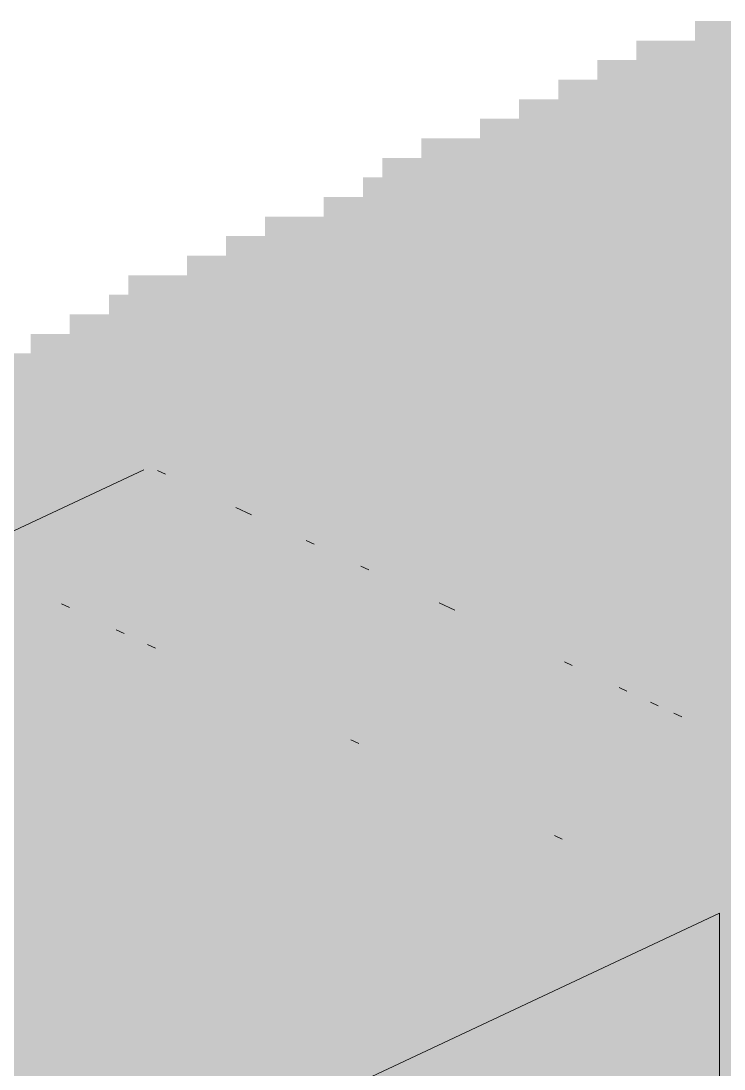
# Model space of a CAD drawing. Header units: millimetres. Extents: x 5 to 1315, y 5 to 292.
# Drawn here: x 1186.01 to 1189.48, y 102.71 to 107.87 of the extents above; entities that cross this region are included whole.
import ezdxf

# ---------------------------------------------------------------- set-up
doc = ezdxf.new("R2010")
doc.units = ezdxf.units.MM
doc.layers.add('EXISTING', color=7, linetype='Continuous')
doc.layers.add('IMAGES', color=7, linetype='Continuous')

# ---------------------------------------------------------------- blocks, each defined once
blk = doc.blocks.new('SHEET_03')
at = {"layer": 'EXISTING', "color": 250, "lineweight": 9}
for p, q in [((285.7784, 105.2663), (286.6158, 105.6594)), ((286.6837, 105.6551), (286.7223, 105.637)), ((287.0696, 105.4739), (287.1468, 105.4377)), ((287.4169, 105.3109), (287.4555, 105.2928)), ((287.687, 105.1841), (287.7256, 105.1659)), ((286.2487, 104.9798), (286.2101, 104.998)), ((288.0729, 105.0029), (288.1501, 104.9667)), ((286.5188, 104.853), (286.4803, 104.8711)), ((286.6732, 104.7806), (286.6346, 104.7987)), ((288.6903, 104.713), (288.7289, 104.6949)), ((288.9605, 104.5862), (288.999, 104.5681)), ((289.1148, 104.5138), (289.1534, 104.4956)), ((289.2306, 104.4594), (289.2692, 104.4413)), ((287.6765, 104.3095), (287.6379, 104.3277)), ((288.6798, 103.8385), (288.6412, 103.8566)), ((285.3963, 101.569), (289.4551, 103.4745)), ((289.4551, 102.4399), (289.4551, 103.4745))]:
    blk.add_line(p, q, dxfattribs=at)
at = {"layer": 'IMAGES', "color": 7}
for points in [[(289.3345, 107.7754), (289.4309, 107.7754), (289.3345, 107.8718), (289.4309, 107.8718)], [(289.4309, 107.7754), (289.5273, 107.7754), (289.4309, 107.8718), (289.5273, 107.8718)], [(289.0455, 107.679), (289.1418, 107.679), (289.0455, 107.7754), (289.1418, 107.7754)], [(289.1418, 107.679), (289.3345, 107.679), (289.1418, 107.7754), (289.3345, 107.7754)], [(289.3345, 107.679), (289.5273, 107.679), (289.3345, 107.7754), (289.5273, 107.7754)], [(288.8527, 107.5826), (288.9491, 107.5826), (288.8527, 107.679), (288.9491, 107.679)], [(288.9491, 107.5826), (289.0455, 107.5826), (288.9491, 107.679), (289.0455, 107.679)], [(289.0455, 107.5826), (289.1418, 107.5826), (289.0455, 107.679), (289.1418, 107.679)], [(289.1418, 107.5826), (289.2382, 107.5826), (289.1418, 107.679), (289.2382, 107.679)], [(289.2382, 107.5826), (289.3345, 107.5826), (289.2382, 107.679), (289.3345, 107.679)], [(289.3345, 107.5826), (289.8164, 107.5826), (289.3345, 107.679), (289.8164, 107.679)], [(288.66, 107.4862), (288.7564, 107.4862), (288.66, 107.5826), (288.7564, 107.5826)], [(288.7564, 107.4862), (288.8527, 107.4862), (288.7564, 107.5826), (288.8527, 107.5826)], [(288.8527, 107.4862), (288.9491, 107.4862), (288.8527, 107.5826), (288.9491, 107.5826)], [(288.9491, 107.4862), (289.1418, 107.4862), (288.9491, 107.5826), (289.1418, 107.5826)], [(289.1418, 107.4862), (289.6236, 107.4862), (289.1418, 107.5826), (289.6236, 107.5826)], [(288.4673, 107.3898), (288.5636, 107.3898), (288.4673, 107.4862), (288.5636, 107.4862)], [(288.5636, 107.3898), (288.66, 107.3898), (288.5636, 107.4862), (288.66, 107.4862)], [(288.66, 107.3898), (288.8527, 107.3898), (288.66, 107.4862), (288.8527, 107.4862)], [(288.8527, 107.3898), (289.3345, 107.3898), (288.8527, 107.4862), (289.3345, 107.4862)], [(289.3345, 107.3898), (289.4309, 107.3898), (289.3345, 107.4862), (289.4309, 107.4862)], [(289.4309, 107.3898), (289.5273, 107.3898), (289.4309, 107.4862), (289.5273, 107.4862)], [(288.2745, 107.2934), (288.3709, 107.2934), (288.2745, 107.3898), (288.3709, 107.3898)], [(288.3709, 107.2934), (288.4673, 107.2934), (288.3709, 107.3898), (288.4673, 107.3898)], [(288.4673, 107.2934), (288.5636, 107.2934), (288.4673, 107.3898), (288.5636, 107.3898)], [(288.5636, 107.2934), (288.66, 107.2934), (288.5636, 107.3898), (288.66, 107.3898)], [(288.66, 107.2934), (289.2382, 107.2934), (288.66, 107.3898), (289.2382, 107.3898)], [(289.2382, 107.2934), (289.3345, 107.2934), (289.2382, 107.3898), (289.3345, 107.3898)], [(289.3345, 107.2934), (289.5273, 107.2934), (289.3345, 107.3898), (289.5273, 107.3898)], [(287.9855, 107.197), (288.1782, 107.197), (287.9855, 107.2934), (288.1782, 107.2934)], [(288.1782, 107.197), (288.2745, 107.197), (288.1782, 107.2934), (288.2745, 107.2934)], [(288.2745, 107.197), (288.4673, 107.197), (288.2745, 107.2934), (288.4673, 107.2934)], [(288.4673, 107.197), (288.5636, 107.197), (288.4673, 107.2934), (288.5636, 107.2934)], [(288.5636, 107.197), (289.1418, 107.197), (288.5636, 107.2934), (289.1418, 107.2934)], [(289.1418, 107.197), (289.2382, 107.197), (289.1418, 107.2934), (289.2382, 107.2934)], [(289.2382, 107.197), (289.3345, 107.197), (289.2382, 107.2934), (289.3345, 107.2934)], [(289.3345, 107.197), (289.4309, 107.197), (289.3345, 107.2934), (289.4309, 107.2934)], [(289.4309, 107.197), (289.5273, 107.197), (289.4309, 107.2934), (289.5273, 107.2934)], [(287.7927, 107.1006), (287.8891, 107.1006), (287.7927, 107.197), (287.8891, 107.197)], [(287.8891, 107.1006), (287.9855, 107.1006), (287.8891, 107.197), (287.9855, 107.197)], [(287.9855, 107.1006), (288.0818, 107.1006), (287.9855, 107.197), (288.0818, 107.197)], [(288.0818, 107.1006), (288.2745, 107.1006), (288.0818, 107.197), (288.2745, 107.197)], [(288.2745, 107.1006), (288.8527, 107.1006), (288.2745, 107.197), (288.8527, 107.197)], [(288.8527, 107.1006), (288.9491, 107.1006), (288.8527, 107.197), (288.9491, 107.197)], [(288.9491, 107.1006), (289.0455, 107.1006), (288.9491, 107.197), (289.0455, 107.197)], [(289.0455, 107.1006), (289.1418, 107.1006), (289.0455, 107.197), (289.1418, 107.197)], [(289.1418, 107.1006), (289.2382, 107.1006), (289.1418, 107.197), (289.2382, 107.197)], [(289.2382, 107.1006), (289.3345, 107.1006), (289.2382, 107.197), (289.3345, 107.197)], [(289.3345, 107.1006), (289.72, 107.1006), (289.3345, 107.197), (289.72, 107.197)], [(287.6964, 107.0042), (287.7927, 107.0042), (287.6964, 107.1006), (287.7927, 107.1006)], [(287.7927, 107.0042), (287.9855, 107.0042), (287.7927, 107.1006), (287.9855, 107.1006)], [(287.9855, 107.0042), (288.66, 107.0042), (287.9855, 107.1006), (288.66, 107.1006)], [(288.66, 107.0042), (288.8527, 107.0042), (288.66, 107.1006), (288.8527, 107.1006)], [(288.8527, 107.0042), (288.9491, 107.0042), (288.8527, 107.1006), (288.9491, 107.1006)], [(288.9491, 107.0042), (289.4309, 107.0042), (288.9491, 107.1006), (289.4309, 107.1006)], [(289.4309, 107.0042), (289.5273, 107.0042), (289.4309, 107.1006), (289.5273, 107.1006)], [(287.5036, 106.9078), (287.6, 106.9078), (287.5036, 107.0042), (287.6, 107.0042)], [(287.6, 106.9078), (287.6964, 106.9078), (287.6, 107.0042), (287.6964, 107.0042)], [(287.6964, 106.9078), (287.7927, 106.9078), (287.6964, 107.0042), (287.7927, 107.0042)], [(287.7927, 106.9078), (287.8891, 106.9078), (287.7927, 107.0042), (287.8891, 107.0042)], [(287.8891, 106.9078), (287.9855, 106.9078), (287.8891, 107.0042), (287.9855, 107.0042)], [(287.9855, 106.9078), (288.3709, 106.9078), (287.9855, 107.0042), (288.3709, 107.0042)], [(288.3709, 106.9078), (288.4673, 106.9078), (288.3709, 107.0042), (288.4673, 107.0042)], [(288.4673, 106.9078), (288.5636, 106.9078), (288.4673, 107.0042), (288.5636, 107.0042)], [(288.5636, 106.9078), (288.66, 106.9078), (288.5636, 107.0042), (288.66, 107.0042)], [(288.66, 106.9078), (288.8527, 106.9078), (288.66, 107.0042), (288.8527, 107.0042)], [(288.8527, 106.9078), (288.9491, 106.9078), (288.8527, 107.0042), (288.9491, 107.0042)], [(288.9491, 106.9078), (289.3345, 106.9078), (288.9491, 107.0042), (289.3345, 107.0042)], [(289.3345, 106.9078), (289.4309, 106.9078), (289.3345, 107.0042), (289.4309, 107.0042)], [(289.4309, 106.9078), (289.5273, 106.9078), (289.4309, 107.0042), (289.5273, 107.0042)], [(287.2145, 106.8114), (287.3109, 106.8114), (287.2145, 106.9078), (287.3109, 106.9078)], [(287.3109, 106.8114), (287.4073, 106.8114), (287.3109, 106.9078), (287.4073, 106.9078)], [(287.4073, 106.8114), (287.5036, 106.8114), (287.4073, 106.9078), (287.5036, 106.9078)], [(287.5036, 106.8114), (287.6, 106.8114), (287.5036, 106.9078), (287.6, 106.9078)], [(287.6, 106.8114), (288.2745, 106.8114), (287.6, 106.9078), (288.2745, 106.9078)], [(288.2745, 106.8114), (288.3709, 106.8114), (288.2745, 106.9078), (288.3709, 106.9078)], [(288.3709, 106.8114), (288.4673, 106.8114), (288.3709, 106.9078), (288.4673, 106.9078)], [(288.4673, 106.8114), (288.5636, 106.8114), (288.4673, 106.9078), (288.5636, 106.9078)], [(288.5636, 106.8114), (289.0455, 106.8114), (288.5636, 106.9078), (289.0455, 106.9078)], [(289.0455, 106.8114), (289.1418, 106.8114), (289.0455, 106.9078), (289.1418, 106.9078)], [(289.1418, 106.8114), (289.2382, 106.8114), (289.1418, 106.9078), (289.2382, 106.9078)], [(289.2382, 106.8114), (289.3345, 106.8114), (289.2382, 106.9078), (289.3345, 106.9078)], [(289.3345, 106.8114), (289.4309, 106.8114), (289.3345, 106.9078), (289.4309, 106.9078)], [(289.4309, 106.8114), (291.3582, 106.8114), (289.4309, 106.9078), (291.3582, 106.9078)], [(287.0218, 106.7149), (287.1182, 106.7149), (287.0218, 106.8114), (287.1182, 106.8114)], [(287.1182, 106.7149), (287.2145, 106.7149), (287.1182, 106.8114), (287.2145, 106.8114)], [(287.2145, 106.7149), (287.3109, 106.7149), (287.2145, 106.8114), (287.3109, 106.8114)], [(287.3109, 106.7149), (287.4073, 106.7149), (287.3109, 106.8114), (287.4073, 106.8114)], [(287.4073, 106.7149), (287.5036, 106.7149), (287.4073, 106.8114), (287.5036, 106.8114)], [(287.5036, 106.7149), (288.0818, 106.7149), (287.5036, 106.8114), (288.0818, 106.8114)], [(288.0818, 106.7149), (288.1782, 106.7149), (288.0818, 106.8114), (288.1782, 106.8114)], [(288.1782, 106.7149), (288.2745, 106.7149), (288.1782, 106.8114), (288.2745, 106.8114)], [(288.2745, 106.7149), (288.3709, 106.7149), (288.2745, 106.8114), (288.3709, 106.8114)], [(288.3709, 106.7149), (288.4673, 106.7149), (288.3709, 106.8114), (288.4673, 106.8114)], [(288.4673, 106.7149), (288.8527, 106.7149), (288.4673, 106.8114), (288.8527, 106.8114)], [(288.8527, 106.7149), (288.9491, 106.7149), (288.8527, 106.8114), (288.9491, 106.8114)], [(288.9491, 106.7149), (289.0455, 106.7149), (288.9491, 106.8114), (289.0455, 106.8114)], [(289.0455, 106.7149), (289.1418, 106.7149), (289.0455, 106.8114), (289.1418, 106.8114)], [(289.1418, 106.7149), (289.2382, 106.7149), (289.1418, 106.8114), (289.2382, 106.8114)], [(289.2382, 106.7149), (291.5509, 106.7149), (289.2382, 106.8114), (291.5509, 106.8114)], [(286.8291, 106.6185), (286.9255, 106.6185), (286.8291, 106.7149), (286.9255, 106.7149)], [(286.9255, 106.6185), (287.0218, 106.6185), (286.9255, 106.7149), (287.0218, 106.7149)], [(287.0218, 106.6185), (287.1182, 106.6185), (287.0218, 106.7149), (287.1182, 106.7149)], [(287.1182, 106.6185), (287.2145, 106.6185), (287.1182, 106.7149), (287.2145, 106.7149)], [(287.2145, 106.6185), (287.3109, 106.6185), (287.2145, 106.7149), (287.3109, 106.7149)], [(287.3109, 106.6185), (287.7927, 106.6185), (287.3109, 106.7149), (287.7927, 106.7149)], [(287.7927, 106.6185), (287.8891, 106.6185), (287.7927, 106.7149), (287.8891, 106.7149)], [(287.8891, 106.6185), (288.0818, 106.6185), (287.8891, 106.7149), (288.0818, 106.7149)], [(288.0818, 106.6185), (288.1782, 106.6185), (288.0818, 106.7149), (288.1782, 106.7149)], [(288.1782, 106.6185), (288.66, 106.6185), (288.1782, 106.7149), (288.66, 106.7149)], [(288.66, 106.6185), (288.7564, 106.6185), (288.66, 106.7149), (288.7564, 106.7149)], [(288.7564, 106.6185), (288.8527, 106.6185), (288.7564, 106.7149), (288.8527, 106.7149)], [(288.8527, 106.6185), (289.0455, 106.6185), (288.8527, 106.7149), (289.0455, 106.7149)], [(289.0455, 106.6185), (291.9364, 106.6185), (289.0455, 106.7149), (291.9364, 106.7149)], [(286.54, 106.5221), (286.6364, 106.5221), (286.54, 106.6185), (286.6364, 106.6185)], [(286.6364, 106.5221), (286.7327, 106.5221), (286.6364, 106.6185), (286.7327, 106.6185)], [(286.7327, 106.5221), (286.8291, 106.5221), (286.7327, 106.6185), (286.8291, 106.6185)], [(286.8291, 106.5221), (286.9255, 106.5221), (286.8291, 106.6185), (286.9255, 106.6185)], [(286.9255, 106.5221), (287.1182, 106.5221), (286.9255, 106.6185), (287.1182, 106.6185)], [(287.1182, 106.5221), (287.6964, 106.5221), (287.1182, 106.6185), (287.6964, 106.6185)], [(287.6964, 106.5221), (287.7927, 106.5221), (287.6964, 106.6185), (287.7927, 106.6185)], [(287.7927, 106.5221), (287.8891, 106.5221), (287.7927, 106.6185), (287.8891, 106.6185)], [(287.8891, 106.5221), (287.9855, 106.5221), (287.8891, 106.6185), (287.9855, 106.6185)], [(287.9855, 106.5221), (288.4673, 106.5221), (287.9855, 106.6185), (288.4673, 106.6185)], [(288.4673, 106.5221), (288.5636, 106.5221), (288.4673, 106.6185), (288.5636, 106.6185)], [(288.5636, 106.5221), (288.66, 106.5221), (288.5636, 106.6185), (288.66, 106.6185)], [(288.66, 106.5221), (288.8527, 106.5221), (288.66, 106.6185), (288.8527, 106.6185)], [(288.8527, 106.5221), (291.9364, 106.5221), (288.8527, 106.6185), (291.9364, 106.6185)], [(286.4436, 106.4257), (286.54, 106.4257), (286.4436, 106.5221), (286.54, 106.5221)], [(286.54, 106.4257), (286.6364, 106.4257), (286.54, 106.5221), (286.6364, 106.5221)], [(286.6364, 106.4257), (286.7327, 106.4257), (286.6364, 106.5221), (286.7327, 106.5221)], [(286.7327, 106.4257), (286.8291, 106.4257), (286.7327, 106.5221), (286.8291, 106.5221)], [(286.8291, 106.4257), (287.3109, 106.4257), (286.8291, 106.5221), (287.3109, 106.5221)], [(287.3109, 106.4257), (287.5036, 106.4257), (287.3109, 106.5221), (287.5036, 106.5221)], [(287.5036, 106.4257), (287.6964, 106.4257), (287.5036, 106.5221), (287.6964, 106.5221)], [(287.6964, 106.4257), (287.7927, 106.4257), (287.6964, 106.5221), (287.7927, 106.5221)], [(287.7927, 106.4257), (287.9855, 106.4257), (287.7927, 106.5221), (287.9855, 106.5221)], [(287.9855, 106.4257), (288.2745, 106.4257), (287.9855, 106.5221), (288.2745, 106.5221)], [(288.2745, 106.4257), (288.3709, 106.4257), (288.2745, 106.5221), (288.3709, 106.5221)], [(288.3709, 106.4257), (288.4673, 106.4257), (288.3709, 106.5221), (288.4673, 106.5221)], [(288.4673, 106.4257), (288.5636, 106.4257), (288.4673, 106.5221), (288.5636, 106.5221)], [(288.5636, 106.4257), (292.2255, 106.4257), (288.5636, 106.5221), (292.2255, 106.5221)], [(286.2509, 106.3293), (286.3473, 106.3293), (286.2509, 106.4257), (286.3473, 106.4257)], [(286.3473, 106.3293), (286.4436, 106.3293), (286.3473, 106.4257), (286.4436, 106.4257)], [(286.4436, 106.3293), (286.54, 106.3293), (286.4436, 106.4257), (286.54, 106.4257)], [(286.54, 106.3293), (286.7327, 106.3293), (286.54, 106.4257), (286.7327, 106.4257)], [(286.7327, 106.3293), (287.2145, 106.3293), (286.7327, 106.4257), (287.2145, 106.4257)], [(287.2145, 106.3293), (287.3109, 106.3293), (287.2145, 106.4257), (287.3109, 106.4257)], [(287.3109, 106.3293), (287.4073, 106.3293), (287.3109, 106.4257), (287.4073, 106.4257)], [(287.4073, 106.3293), (287.5036, 106.3293), (287.4073, 106.4257), (287.5036, 106.4257)], [(287.5036, 106.3293), (288.0818, 106.3293), (287.5036, 106.4257), (288.0818, 106.4257)], [(288.0818, 106.3293), (288.1782, 106.3293), (288.0818, 106.4257), (288.1782, 106.4257)], [(288.1782, 106.3293), (288.3709, 106.3293), (288.1782, 106.4257), (288.3709, 106.4257)], [(288.3709, 106.3293), (288.4673, 106.3293), (288.3709, 106.4257), (288.4673, 106.4257)], [(288.4673, 106.3293), (292.3218, 106.3293), (288.4673, 106.4257), (292.3218, 106.4257)], [(286.0582, 106.2329), (286.1545, 106.2329), (286.0582, 106.3293), (286.1545, 106.3293)], [(286.1545, 106.2329), (286.2509, 106.2329), (286.1545, 106.3293), (286.2509, 106.3293)], [(286.2509, 106.2329), (286.4436, 106.2329), (286.2509, 106.3293), (286.4436, 106.3293)], [(286.4436, 106.2329), (286.9255, 106.2329), (286.4436, 106.3293), (286.9255, 106.3293)], [(286.9255, 106.2329), (287.1182, 106.2329), (286.9255, 106.3293), (287.1182, 106.3293)], [(287.1182, 106.2329), (287.2145, 106.2329), (287.1182, 106.3293), (287.2145, 106.3293)], [(287.2145, 106.2329), (287.3109, 106.2329), (287.2145, 106.3293), (287.3109, 106.3293)], [(287.3109, 106.2329), (287.4073, 106.2329), (287.3109, 106.3293), (287.4073, 106.3293)], [(287.4073, 106.2329), (287.5036, 106.2329), (287.4073, 106.3293), (287.5036, 106.3293)], [(287.5036, 106.2329), (287.7927, 106.2329), (287.5036, 106.3293), (287.7927, 106.3293)], [(287.7927, 106.2329), (287.8891, 106.2329), (287.7927, 106.3293), (287.8891, 106.3293)], [(287.8891, 106.2329), (287.9855, 106.2329), (287.8891, 106.3293), (287.9855, 106.3293)], [(287.9855, 106.2329), (288.0818, 106.2329), (287.9855, 106.3293), (288.0818, 106.3293)], [(288.0818, 106.2329), (288.1782, 106.2329), (288.0818, 106.3293), (288.1782, 106.3293)], [(288.1782, 106.2329), (292.6109, 106.2329), (288.1782, 106.3293), (292.6109, 106.3293)], [(285.9618, 106.1365), (286.0582, 106.1365), (285.9618, 106.2329), (286.0582, 106.2329)], [(286.0582, 106.1365), (286.1545, 106.1365), (286.0582, 106.2329), (286.1545, 106.2329)], [(286.1545, 106.1365), (286.8291, 106.1365), (286.1545, 106.2329), (286.8291, 106.2329)], [(286.8291, 106.1365), (286.9255, 106.1365), (286.8291, 106.2329), (286.9255, 106.2329)], [(286.9255, 106.1365), (287.0218, 106.1365), (286.9255, 106.2329), (287.0218, 106.2329)], [(287.0218, 106.1365), (287.1182, 106.1365), (287.0218, 106.2329), (287.1182, 106.2329)], [(287.1182, 106.1365), (287.6, 106.1365), (287.1182, 106.2329), (287.6, 106.2329)], [(287.6, 106.1365), (287.6964, 106.1365), (287.6, 106.2329), (287.6964, 106.2329)], [(287.6964, 106.1365), (287.7927, 106.1365), (287.6964, 106.2329), (287.7927, 106.2329)], [(287.7927, 106.1365), (288.0818, 106.1365), (287.7927, 106.2329), (288.0818, 106.2329)], [(288.0818, 106.1365), (292.8036, 106.1365), (288.0818, 106.2329), (292.8036, 106.2329)], [(285.7691, 106.0401), (286.0582, 106.0401), (285.7691, 106.1365), (286.0582, 106.1365)], [(286.0582, 106.0401), (286.1545, 106.0401), (286.0582, 106.1365), (286.1545, 106.1365)], [(286.1545, 106.0401), (286.6364, 106.0401), (286.1545, 106.1365), (286.6364, 106.1365)], [(286.6364, 106.0401), (286.8291, 106.0401), (286.6364, 106.1365), (286.8291, 106.1365)], [(286.8291, 106.0401), (286.9255, 106.0401), (286.8291, 106.1365), (286.9255, 106.1365)], [(286.9255, 106.0401), (287.0218, 106.0401), (286.9255, 106.1365), (287.0218, 106.1365)], [(287.0218, 106.0401), (287.1182, 106.0401), (287.0218, 106.1365), (287.1182, 106.1365)], [(287.1182, 106.0401), (287.4073, 106.0401), (287.1182, 106.1365), (287.4073, 106.1365)], [(287.4073, 106.0401), (287.5036, 106.0401), (287.4073, 106.1365), (287.5036, 106.1365)], [(287.5036, 106.0401), (287.6, 106.0401), (287.5036, 106.1365), (287.6, 106.1365)], [(287.6, 106.0401), (287.6964, 106.0401), (287.6, 106.1365), (287.6964, 106.1365)], [(287.6964, 106.0401), (292.9964, 106.0401), (287.6964, 106.1365), (292.9964, 106.1365)], [(285.7691, 105.9437), (286.3473, 105.9437), (285.7691, 106.0401), (286.3473, 106.0401)], [(286.3473, 105.9437), (286.4436, 105.9437), (286.3473, 106.0401), (286.4436, 106.0401)], [(286.4436, 105.9437), (286.54, 105.9437), (286.4436, 106.0401), (286.54, 106.0401)], [(286.54, 105.9437), (286.6364, 105.9437), (286.54, 106.0401), (286.6364, 106.0401)], [(286.6364, 105.9437), (286.7327, 105.9437), (286.6364, 106.0401), (286.7327, 106.0401)], [(286.7327, 105.9437), (286.8291, 105.9437), (286.7327, 106.0401), (286.8291, 106.0401)], [(286.8291, 105.9437), (286.9255, 105.9437), (286.8291, 106.0401), (286.9255, 106.0401)], [(286.9255, 105.9437), (287.2145, 105.9437), (286.9255, 106.0401), (287.2145, 106.0401)], [(287.2145, 105.9437), (287.3109, 105.9437), (287.2145, 106.0401), (287.3109, 106.0401)], [(287.3109, 105.9437), (287.4073, 105.9437), (287.3109, 106.0401), (287.4073, 106.0401)], [(287.4073, 105.9437), (287.5036, 105.9437), (287.4073, 106.0401), (287.5036, 106.0401)], [(287.5036, 105.9437), (287.6, 105.9437), (287.5036, 106.0401), (287.6, 106.0401)], [(287.6, 105.9437), (293.1891, 105.9437), (287.6, 106.0401), (293.1891, 106.0401)], [(285.5764, 105.8473), (286.2509, 105.8473), (285.5764, 105.9437), (286.2509, 105.9437)], [(286.2509, 105.7509), (286.3473, 105.7509), (286.2509, 105.9437), (286.3473, 105.9437)], [(286.3473, 105.8473), (286.4436, 105.8473), (286.3473, 105.9437), (286.4436, 105.9437)], [(286.4436, 105.8473), (286.54, 105.8473), (286.4436, 105.9437), (286.54, 105.9437)], [(286.54, 105.8473), (287.0218, 105.8473), (286.54, 105.9437), (287.0218, 105.9437)], [(287.0218, 105.8473), (287.1182, 105.8473), (287.0218, 105.9437), (287.1182, 105.9437)], [(287.1182, 105.8473), (287.2145, 105.8473), (287.1182, 105.9437), (287.2145, 105.9437)], [(287.2145, 105.8473), (287.4073, 105.8473), (287.2145, 105.9437), (287.4073, 105.9437)], [(287.4073, 105.8473), (293.3818, 105.8473), (287.4073, 105.9437), (293.3818, 105.9437)], [(285.3836, 105.7509), (286.2509, 105.7509), (285.3836, 105.8473), (286.2509, 105.8473)], [(286.3473, 105.7509), (286.4436, 105.7509), (286.3473, 105.8473), (286.4436, 105.8473)], [(286.4436, 105.7509), (287.0218, 105.7509), (286.4436, 105.8473), (287.0218, 105.8473)], [(287.0218, 105.7509), (287.1182, 105.7509), (287.0218, 105.8473), (287.1182, 105.8473)], [(287.1182, 105.7509), (287.3109, 105.7509), (287.1182, 105.8473), (287.3109, 105.8473)], [(287.3109, 105.7509), (293.5745, 105.7509), (287.3109, 105.8473), (293.5745, 105.8473)], [(285.1909, 105.6545), (286.3473, 105.6545), (285.1909, 105.7509), (286.3473, 105.7509)], [(286.3473, 105.6545), (286.6364, 105.6545), (286.3473, 105.7509), (286.6364, 105.7509)], [(286.6364, 105.6545), (286.7327, 105.6545), (286.6364, 105.7509), (286.7327, 105.7509)], [(286.7327, 105.6545), (286.8291, 105.6545), (286.7327, 105.7509), (286.8291, 105.7509)], [(286.8291, 105.6545), (287.1182, 105.6545), (286.8291, 105.7509), (287.1182, 105.7509)], [(287.1182, 105.6545), (287.2145, 105.6545), (287.1182, 105.7509), (287.2145, 105.7509)], [(287.2145, 105.6545), (287.3109, 105.6545), (287.2145, 105.7509), (287.3109, 105.7509)], [(287.3109, 105.6545), (287.5036, 105.6545), (287.3109, 105.7509), (287.5036, 105.7509)], [(287.5036, 105.6545), (293.3818, 105.6545), (287.5036, 105.7509), (293.3818, 105.7509)], [(284.9982, 105.5581), (286.1545, 105.5581), (284.9982, 105.6545), (286.1545, 105.6545)], [(286.1545, 105.5581), (286.2509, 105.5581), (286.1545, 105.6545), (286.2509, 105.6545)], [(286.2509, 105.5581), (286.3473, 105.5581), (286.2509, 105.6545), (286.3473, 105.6545)], [(286.3473, 105.5581), (286.4436, 105.5581), (286.3473, 105.6545), (286.4436, 105.6545)], [(286.4436, 105.5581), (286.54, 105.5581), (286.4436, 105.6545), (286.54, 105.6545)], [(286.54, 105.5581), (286.6364, 105.5581), (286.54, 105.6545), (286.6364, 105.6545)], [(286.6364, 105.5581), (286.7327, 105.5581), (286.6364, 105.6545), (286.7327, 105.6545)], [(286.7327, 105.5581), (286.8291, 105.5581), (286.7327, 105.6545), (286.8291, 105.6545)], [(286.8291, 105.5581), (286.9255, 105.5581), (286.8291, 105.6545), (286.9255, 105.6545)], [(286.9255, 105.5581), (287.3109, 105.5581), (286.9255, 105.6545), (287.3109, 105.6545)], [(287.3109, 105.5581), (287.4073, 105.5581), (287.3109, 105.6545), (287.4073, 105.6545)], [(287.4073, 105.5581), (287.5036, 105.5581), (287.4073, 105.6545), (287.5036, 105.6545)], [(287.5036, 105.5581), (287.6964, 105.5581), (287.5036, 105.6545), (287.6964, 105.6545)], [(287.6964, 105.5581), (292.9964, 105.5581), (287.6964, 105.6545), (292.9964, 105.6545)], [(285.9618, 105.4617), (286.0582, 105.4617), (285.9618, 105.5581), (286.0582, 105.5581)], [(286.0582, 105.4617), (286.1545, 105.4617), (286.0582, 105.5581), (286.1545, 105.5581)], [(286.1545, 105.4617), (286.2509, 105.4617), (286.1545, 105.5581), (286.2509, 105.5581)], [(286.2509, 105.4617), (286.3473, 105.4617), (286.2509, 105.5581), (286.3473, 105.5581)], [(286.3473, 105.4617), (286.54, 105.4617), (286.3473, 105.5581), (286.54, 105.5581)], [(286.54, 105.4617), (286.7327, 105.4617), (286.54, 105.5581), (286.7327, 105.5581)], [(286.7327, 105.4617), (286.8291, 105.4617), (286.7327, 105.5581), (286.8291, 105.5581)], [(286.8291, 105.4617), (286.9255, 105.4617), (286.8291, 105.5581), (286.9255, 105.5581)], [(286.9255, 105.3653), (287.0218, 105.3653), (286.9255, 105.5581), (287.0218, 105.5581)], [(287.0218, 105.4617), (287.1182, 105.4617), (287.0218, 105.5581), (287.1182, 105.5581)], [(287.1182, 105.4617), (287.2145, 105.4617), (287.1182, 105.5581), (287.2145, 105.5581)], [(287.2145, 105.4617), (287.5036, 105.4617), (287.2145, 105.5581), (287.5036, 105.5581)], [(287.5036, 105.4617), (287.6, 105.4617), (287.5036, 105.5581), (287.6, 105.5581)], [(287.6, 105.4617), (287.6964, 105.4617), (287.6, 105.5581), (287.6964, 105.5581)], [(287.6964, 105.4617), (287.7927, 105.4617), (287.6964, 105.5581), (287.7927, 105.5581)], [(287.7927, 105.4617), (287.8891, 105.4617), (287.7927, 105.5581), (287.8891, 105.5581)], [(287.8891, 105.4617), (292.9, 105.4617), (287.8891, 105.5581), (292.9, 105.5581)], [(285.9618, 105.3653), (286.0582, 105.3653), (285.9618, 105.4617), (286.0582, 105.4617)], [(286.0582, 105.3653), (286.1545, 105.3653), (286.0582, 105.4617), (286.1545, 105.4617)], [(286.1545, 105.3653), (286.2509, 105.3653), (286.1545, 105.4617), (286.2509, 105.4617)], [(286.2509, 105.3653), (286.3473, 105.3653), (286.2509, 105.4617), (286.3473, 105.4617)], [(286.3473, 105.3653), (286.4436, 105.3653), (286.3473, 105.4617), (286.4436, 105.4617)], [(286.4436, 105.3653), (286.54, 105.3653), (286.4436, 105.4617), (286.54, 105.4617)], [(286.54, 105.3653), (286.6364, 105.3653), (286.54, 105.4617), (286.6364, 105.4617)], [(286.6364, 105.3653), (286.7327, 105.3653), (286.6364, 105.4617), (286.7327, 105.4617)], [(286.7327, 105.3653), (286.9255, 105.3653), (286.7327, 105.4617), (286.9255, 105.4617)], [(287.0218, 105.3653), (287.2145, 105.3653), (287.0218, 105.4617), (287.2145, 105.4617)], [(287.2145, 105.3653), (287.3109, 105.3653), (287.2145, 105.4617), (287.3109, 105.4617)], [(287.3109, 105.3653), (287.6964, 105.3653), (287.3109, 105.4617), (287.6964, 105.4617)], [(287.6964, 105.3653), (287.7927, 105.3653), (287.6964, 105.4617), (287.7927, 105.4617)], [(287.7927, 105.3653), (287.8891, 105.3653), (287.7927, 105.4617), (287.8891, 105.4617)], [(287.8891, 105.3653), (288.1782, 105.3653), (287.8891, 105.4617), (288.1782, 105.4617)], [(288.1782, 105.3653), (292.7073, 105.3653), (288.1782, 105.4617), (292.7073, 105.4617)], [(285.9618, 105.2689), (286.0582, 105.2689), (285.9618, 105.3653), (286.0582, 105.3653)], [(286.0582, 105.2689), (286.2509, 105.2689), (286.0582, 105.3653), (286.2509, 105.3653)], [(286.2509, 105.2689), (286.3473, 105.2689), (286.2509, 105.3653), (286.3473, 105.3653)], [(286.3473, 105.2689), (286.6364, 105.2689), (286.3473, 105.3653), (286.6364, 105.3653)], [(286.6364, 105.2689), (286.7327, 105.2689), (286.6364, 105.3653), (286.7327, 105.3653)], [(286.7327, 105.2689), (287.2145, 105.2689), (286.7327, 105.3653), (287.2145, 105.3653)], [(287.2145, 105.2689), (287.3109, 105.2689), (287.2145, 105.3653), (287.3109, 105.3653)], [(287.3109, 105.2689), (287.4073, 105.2689), (287.3109, 105.3653), (287.4073, 105.3653)], [(287.4073, 105.2689), (287.5036, 105.2689), (287.4073, 105.3653), (287.5036, 105.3653)], [(287.5036, 105.2689), (287.8891, 105.2689), (287.5036, 105.3653), (287.8891, 105.3653)], [(287.8891, 105.2689), (287.9855, 105.2689), (287.8891, 105.3653), (287.9855, 105.3653)], [(287.9855, 105.2689), (288.0818, 105.2689), (287.9855, 105.3653), (288.0818, 105.3653)], [(288.0818, 105.2689), (288.1782, 105.2689), (288.0818, 105.3653), (288.1782, 105.3653)], [(288.1782, 105.2689), (288.3709, 105.2689), (288.1782, 105.3653), (288.3709, 105.3653)], [(288.3709, 105.2689), (292.5145, 105.2689), (288.3709, 105.3653), (292.5145, 105.3653)], [(285.9618, 105.1725), (286.2509, 105.1725), (285.9618, 105.2689), (286.2509, 105.2689)], [(286.2509, 105.1725), (286.6364, 105.1725), (286.2509, 105.2689), (286.6364, 105.2689)], [(286.6364, 105.0761), (286.7327, 105.0761), (286.6364, 105.2689), (286.7327, 105.2689)], [(286.7327, 105.1725), (287.3109, 105.1725), (286.7327, 105.2689), (287.3109, 105.2689)], [(287.3109, 105.1725), (287.4073, 105.1725), (287.3109, 105.2689), (287.4073, 105.2689)], [(287.4073, 105.1725), (287.5036, 105.1725), (287.4073, 105.2689), (287.5036, 105.2689)], [(287.5036, 105.1725), (287.6, 105.1725), (287.5036, 105.2689), (287.6, 105.2689)], [(287.6, 105.1725), (287.6964, 105.1725), (287.6, 105.2689), (287.6964, 105.2689)], [(287.6964, 105.1725), (287.7927, 105.1725), (287.6964, 105.2689), (287.7927, 105.2689)], [(287.7927, 105.1725), (288.1782, 105.1725), (287.7927, 105.2689), (288.1782, 105.2689)], [(288.1782, 105.1725), (288.2745, 105.1725), (288.1782, 105.2689), (288.2745, 105.2689)], [(288.2745, 105.1725), (288.3709, 105.1725), (288.2745, 105.2689), (288.3709, 105.2689)], [(288.3709, 105.1725), (288.4673, 105.1725), (288.3709, 105.2689), (288.4673, 105.2689)], [(288.4673, 105.1725), (292.2255, 105.1725), (288.4673, 105.2689), (292.2255, 105.2689)], [(285.9618, 105.0761), (286.0582, 105.0761), (285.9618, 105.1725), (286.0582, 105.1725)], [(286.0582, 105.0761), (286.2509, 105.0761), (286.0582, 105.1725), (286.2509, 105.1725)], [(286.2509, 105.0761), (286.3473, 105.0761), (286.2509, 105.1725), (286.3473, 105.1725)], [(286.3473, 105.0761), (286.6364, 105.0761), (286.3473, 105.1725), (286.6364, 105.1725)], [(286.7327, 105.0761), (287.6, 105.0761), (286.7327, 105.1725), (287.6, 105.1725)], [(287.6, 105.0761), (287.6964, 105.0761), (287.6, 105.1725), (287.6964, 105.1725)], [(287.6964, 105.0761), (287.7927, 105.0761), (287.6964, 105.1725), (287.7927, 105.1725)], [(287.7927, 105.0761), (288.2745, 105.0761), (287.7927, 105.1725), (288.2745, 105.1725)], [(288.2745, 105.0761), (288.3709, 105.0761), (288.2745, 105.1725), (288.3709, 105.1725)], [(288.3709, 105.0761), (288.4673, 105.0761), (288.3709, 105.1725), (288.4673, 105.1725)], [(288.4673, 105.0761), (288.66, 105.0761), (288.4673, 105.1725), (288.66, 105.1725)], [(288.66, 105.0761), (288.7564, 105.0761), (288.66, 105.1725), (288.7564, 105.1725)], [(288.7564, 105.0761), (292.2255, 105.0761), (288.7564, 105.1725), (292.2255, 105.1725)], [(285.6727, 104.9797), (286.0582, 104.9797), (285.6727, 105.0761), (286.0582, 105.0761)], [(286.0582, 104.9797), (286.1545, 104.9797), (286.0582, 105.0761), (286.1545, 105.0761)], [(286.1545, 104.9797), (286.3473, 104.9797), (286.1545, 105.0761), (286.3473, 105.0761)], [(286.3473, 104.9797), (286.4436, 104.9797), (286.3473, 105.0761), (286.4436, 105.0761)], [(286.4436, 104.9797), (286.6364, 104.9797), (286.4436, 105.0761), (286.6364, 105.0761)], [(286.6364, 104.9797), (286.7327, 104.9797), (286.6364, 105.0761), (286.7327, 105.0761)], [(286.7327, 104.9797), (287.7927, 104.9797), (286.7327, 105.0761), (287.7927, 105.0761)], [(287.7927, 104.9797), (287.9855, 104.9797), (287.7927, 105.0761), (287.9855, 105.0761)], [(287.9855, 104.9797), (288.0818, 104.9797), (287.9855, 105.0761), (288.0818, 105.0761)], [(288.0818, 104.9797), (288.1782, 104.9797), (288.0818, 105.0761), (288.1782, 105.0761)], [(288.1782, 104.9797), (288.5636, 104.9797), (288.1782, 105.0761), (288.5636, 105.0761)], [(288.5636, 104.9797), (288.66, 104.9797), (288.5636, 105.0761), (288.66, 105.0761)], [(288.66, 104.9797), (288.7564, 104.9797), (288.66, 105.0761), (288.7564, 105.0761)], [(288.7564, 104.9797), (288.8527, 104.9797), (288.7564, 105.0761), (288.8527, 105.0761)], [(288.8527, 104.9797), (291.9364, 104.9797), (288.8527, 105.0761), (291.9364, 105.0761)], [(285.7691, 104.8833), (286.2509, 104.8833), (285.7691, 104.9797), (286.2509, 104.9797)], [(286.2509, 104.8833), (286.3473, 104.8833), (286.2509, 104.9797), (286.3473, 104.9797)], [(286.3473, 104.8833), (286.4436, 104.8833), (286.3473, 104.9797), (286.4436, 104.9797)], [(286.4436, 104.8833), (286.54, 104.8833), (286.4436, 104.9797), (286.54, 104.9797)], [(286.54, 104.8833), (286.6364, 104.8833), (286.54, 104.9797), (286.6364, 104.9797)], [(286.6364, 104.8833), (286.7327, 104.8833), (286.6364, 104.9797), (286.7327, 104.9797)], [(286.7327, 104.8833), (287.9855, 104.8833), (286.7327, 104.9797), (287.9855, 104.9797)], [(287.9855, 104.8833), (288.0818, 104.8833), (287.9855, 104.9797), (288.0818, 104.9797)], [(288.0818, 104.8833), (288.1782, 104.8833), (288.0818, 104.9797), (288.1782, 104.9797)], [(288.1782, 104.7869), (288.2745, 104.7869), (288.1782, 104.9797), (288.2745, 104.9797)], [(288.2745, 104.8833), (288.66, 104.8833), (288.2745, 104.9797), (288.66, 104.9797)], [(288.66, 104.8833), (288.7564, 104.8833), (288.66, 104.9797), (288.7564, 104.9797)], [(288.7564, 104.8833), (288.8527, 104.8833), (288.7564, 104.9797), (288.8527, 104.9797)], [(288.8527, 104.8833), (289.0455, 104.8833), (288.8527, 104.9797), (289.0455, 104.9797)], [(289.0455, 104.8833), (289.2382, 104.8833), (289.0455, 104.9797), (289.2382, 104.9797)], [(289.2382, 104.8833), (291.6473, 104.8833), (289.2382, 104.9797), (291.6473, 104.9797)], [(285.9618, 104.7869), (286.0582, 104.7869), (285.9618, 104.8833), (286.0582, 104.8833)], [(286.0582, 104.7869), (286.1545, 104.7869), (286.0582, 104.8833), (286.1545, 104.8833)], [(286.1545, 104.7869), (286.4436, 104.7869), (286.1545, 104.8833), (286.4436, 104.8833)], [(286.4436, 104.7869), (286.54, 104.7869), (286.4436, 104.8833), (286.54, 104.8833)], [(286.54, 104.7869), (286.6364, 104.7869), (286.54, 104.8833), (286.6364, 104.8833)], [(286.6364, 104.7869), (286.7327, 104.7869), (286.6364, 104.8833), (286.7327, 104.8833)], [(286.7327, 104.7869), (288.1782, 104.7869), (286.7327, 104.8833), (288.1782, 104.8833)], [(288.2745, 104.7869), (288.3709, 104.7869), (288.2745, 104.8833), (288.3709, 104.8833)], [(288.3709, 104.7869), (288.4673, 104.7869), (288.3709, 104.8833), (288.4673, 104.8833)], [(288.4673, 104.7869), (289.0455, 104.7869), (288.4673, 104.8833), (289.0455, 104.8833)], [(289.0455, 104.7869), (289.1418, 104.7869), (289.0455, 104.8833), (289.1418, 104.8833)], [(289.1418, 104.7869), (289.2382, 104.7869), (289.1418, 104.8833), (289.2382, 104.8833)], [(289.2382, 104.7869), (289.3345, 104.7869), (289.2382, 104.8833), (289.3345, 104.8833)], [(289.3345, 104.7869), (291.6473, 104.7869), (289.3345, 104.8833), (291.6473, 104.8833)], [(285.9618, 104.6905), (286.0582, 104.6905), (285.9618, 104.7869), (286.0582, 104.7869)], [(286.0582, 104.6905), (286.1545, 104.6905), (286.0582, 104.7869), (286.1545, 104.7869)], [(286.1545, 104.6905), (286.6364, 104.6905), (286.1545, 104.7869), (286.6364, 104.7869)], [(286.6364, 104.6905), (286.7327, 104.6905), (286.6364, 104.7869), (286.7327, 104.7869)], [(286.7327, 104.6905), (288.3709, 104.6905), (286.7327, 104.7869), (288.3709, 104.7869)], [(288.3709, 104.6905), (288.4673, 104.6905), (288.3709, 104.7869), (288.4673, 104.7869)], [(288.4673, 104.6905), (288.5636, 104.6905), (288.4673, 104.7869), (288.5636, 104.7869)], [(288.5636, 104.6905), (288.7564, 104.6905), (288.5636, 104.7869), (288.7564, 104.7869)], [(288.7564, 104.6905), (289.1418, 104.6905), (288.7564, 104.7869), (289.1418, 104.7869)], [(289.1418, 104.6905), (289.2382, 104.6905), (289.1418, 104.7869), (289.2382, 104.7869)], [(289.2382, 104.6905), (289.3345, 104.6905), (289.2382, 104.7869), (289.3345, 104.7869)], [(289.3345, 104.6905), (289.5273, 104.6905), (289.3345, 104.7869), (289.5273, 104.7869)], [(284.8055, 104.5941), (286.0582, 104.5941), (284.8055, 104.6905), (286.0582, 104.6905)], [(286.0582, 104.5941), (286.1545, 104.5941), (286.0582, 104.6905), (286.1545, 104.6905)], [(286.1545, 104.5941), (286.2509, 104.5941), (286.1545, 104.6905), (286.2509, 104.6905)], [(286.2509, 104.5941), (286.3473, 104.5941), (286.2509, 104.6905), (286.3473, 104.6905)], [(286.3473, 104.5941), (286.54, 104.5941), (286.3473, 104.6905), (286.54, 104.6905)], [(286.54, 104.5941), (287.1182, 104.5941), (286.54, 104.6905), (287.1182, 104.6905)], [(287.1182, 104.5941), (287.2145, 104.5941), (287.1182, 104.6905), (287.2145, 104.6905)], [(287.2145, 104.5941), (288.5636, 104.5941), (287.2145, 104.6905), (288.5636, 104.6905)], [(288.5636, 104.5941), (288.66, 104.5941), (288.5636, 104.6905), (288.66, 104.6905)], [(288.66, 104.5941), (288.7564, 104.5941), (288.66, 104.6905), (288.7564, 104.6905)], [(288.7564, 104.5941), (288.8527, 104.5941), (288.7564, 104.6905), (288.8527, 104.6905)], [(288.8527, 104.5941), (289.0455, 104.5941), (288.8527, 104.6905), (289.0455, 104.6905)], [(289.0455, 104.5941), (289.3345, 104.5941), (289.0455, 104.6905), (289.3345, 104.6905)], [(289.3345, 104.5941), (289.4309, 104.5941), (289.3345, 104.6905), (289.4309, 104.6905)], [(289.4309, 104.5941), (289.5273, 104.5941), (289.4309, 104.6905), (289.5273, 104.6905)], [(284.42, 104.4977), (286.2509, 104.4977), (284.42, 104.5941), (286.2509, 104.5941)], [(286.2509, 104.4977), (286.4436, 104.4977), (286.2509, 104.5941), (286.4436, 104.5941)], [(286.4436, 104.4977), (286.54, 104.4977), (286.4436, 104.5941), (286.54, 104.5941)], [(286.54, 104.4977), (286.6364, 104.4977), (286.54, 104.5941), (286.6364, 104.5941)], [(286.6364, 104.4977), (287.1182, 104.4977), (286.6364, 104.5941), (287.1182, 104.5941)], [(287.1182, 104.4977), (287.2145, 104.4977), (287.1182, 104.5941), (287.2145, 104.5941)], [(287.2145, 104.4977), (288.8527, 104.4977), (287.2145, 104.5941), (288.8527, 104.5941)], [(288.8527, 104.4977), (288.9491, 104.4977), (288.8527, 104.5941), (288.9491, 104.5941)], [(288.9491, 104.4977), (289.0455, 104.4977), (288.9491, 104.5941), (289.0455, 104.5941)], [(289.0455, 104.4013), (289.1418, 104.4013), (289.0455, 104.5941), (289.1418, 104.5941)], [(289.1418, 104.4977), (289.2382, 104.4977), (289.1418, 104.5941), (289.2382, 104.5941)], [(289.2382, 104.4977), (289.5273, 104.4977), (289.2382, 104.5941), (289.5273, 104.5941)], [(284.3236, 104.4013), (286.54, 104.4013), (284.3236, 104.4977), (286.54, 104.4977)], [(286.54, 104.4013), (286.6364, 104.4013), (286.54, 104.4977), (286.6364, 104.4977)], [(286.6364, 104.4013), (286.7327, 104.4013), (286.6364, 104.4977), (286.7327, 104.4977)], [(286.7327, 104.4013), (286.8291, 104.4013), (286.7327, 104.4977), (286.8291, 104.4977)], [(286.8291, 104.4013), (287.3109, 104.4013), (286.8291, 104.4977), (287.3109, 104.4977)], [(287.3109, 104.4013), (287.4073, 104.4013), (287.3109, 104.4977), (287.4073, 104.4977)], [(287.4073, 104.4013), (287.5036, 104.4013), (287.4073, 104.4977), (287.5036, 104.4977)], [(287.5036, 104.4013), (289.0455, 104.4013), (287.5036, 104.4977), (289.0455, 104.4977)], [(289.1418, 104.4013), (289.2382, 104.4013), (289.1418, 104.4977), (289.2382, 104.4977)], [(289.2382, 104.4013), (289.3345, 104.4013), (289.2382, 104.4977), (289.3345, 104.4977)], [(289.3345, 104.4013), (289.72, 104.4013), (289.3345, 104.4977), (289.72, 104.4977)], [(284.1309, 104.3049), (286.6364, 104.3049), (284.1309, 104.4013), (286.6364, 104.4013)], [(286.6364, 104.3049), (286.7327, 104.3049), (286.6364, 104.4013), (286.7327, 104.4013)], [(286.7327, 104.3049), (286.8291, 104.3049), (286.7327, 104.4013), (286.8291, 104.4013)], [(286.8291, 104.3049), (286.9255, 104.3049), (286.8291, 104.4013), (286.9255, 104.4013)], [(286.9255, 104.3049), (287.0218, 104.3049), (286.9255, 104.4013), (287.0218, 104.4013)], [(287.0218, 104.3049), (287.1182, 104.3049), (287.0218, 104.4013), (287.1182, 104.4013)], [(287.1182, 104.3049), (287.5036, 104.3049), (287.1182, 104.4013), (287.5036, 104.4013)], [(287.5036, 104.3049), (287.6, 104.3049), (287.5036, 104.4013), (287.6, 104.4013)], [(287.6, 104.2085), (287.7927, 104.2085), (287.6, 104.4013), (287.7927, 104.4013)], [(287.7927, 104.3049), (289.2382, 104.3049), (287.7927, 104.4013), (289.2382, 104.4013)], [(289.2382, 104.3049), (289.3345, 104.3049), (289.2382, 104.4013), (289.3345, 104.4013)], [(289.3345, 104.3049), (289.4309, 104.3049), (289.3345, 104.4013), (289.4309, 104.4013)], [(289.4309, 104.3049), (289.5273, 104.3049), (289.4309, 104.4013), (289.5273, 104.4013)], [(283.9382, 104.2085), (287.0218, 104.2085), (283.9382, 104.3049), (287.0218, 104.3049)], [(287.0218, 104.2085), (287.1182, 104.2085), (287.0218, 104.3049), (287.1182, 104.3049)], [(287.1182, 104.2085), (287.2145, 104.2085), (287.1182, 104.3049), (287.2145, 104.3049)], [(287.2145, 104.2085), (287.6, 104.2085), (287.2145, 104.3049), (287.6, 104.3049)], [(287.7927, 104.2085), (289.4309, 104.2085), (287.7927, 104.3049), (289.4309, 104.3049)], [(289.4309, 104.2085), (289.5273, 104.2085), (289.4309, 104.3049), (289.5273, 104.3049)], [(283.7455, 104.1121), (287.3109, 104.1121), (283.7455, 104.2085), (287.3109, 104.2085)], [(287.3109, 104.1121), (287.4073, 104.1121), (287.3109, 104.2085), (287.4073, 104.2085)], [(287.4073, 104.1121), (287.5036, 104.1121), (287.4073, 104.2085), (287.5036, 104.2085)], [(287.5036, 104.1121), (288.0818, 104.1121), (287.5036, 104.2085), (288.0818, 104.2085)], [(288.0818, 104.1121), (288.1782, 104.1121), (288.0818, 104.2085), (288.1782, 104.2085)], [(288.1782, 104.1121), (289.72, 104.1121), (288.1782, 104.2085), (289.72, 104.2085)], [(283.4564, 104.0157), (287.3109, 104.0157), (283.4564, 104.1121), (287.3109, 104.1121)], [(287.3109, 104.0157), (287.5036, 104.0157), (287.3109, 104.1121), (287.5036, 104.1121)], [(287.5036, 104.0157), (287.6, 104.0157), (287.5036, 104.1121), (287.6, 104.1121)], [(287.6, 104.0157), (287.6964, 104.0157), (287.6, 104.1121), (287.6964, 104.1121)], [(287.6964, 104.0157), (288.0818, 104.0157), (287.6964, 104.1121), (288.0818, 104.1121)], [(288.0818, 104.0157), (288.1782, 104.0157), (288.0818, 104.1121), (288.1782, 104.1121)], [(288.1782, 104.0157), (289.8164, 104.0157), (288.1782, 104.1121), (289.8164, 104.1121)], [(283.2636, 103.9193), (287.5036, 103.9193), (283.2636, 104.0157), (287.5036, 104.0157)], [(287.5036, 103.9193), (287.6, 103.9193), (287.5036, 104.0157), (287.6, 104.0157)], [(287.6, 103.9193), (287.6964, 103.9193), (287.6, 104.0157), (287.6964, 104.0157)], [(287.6964, 103.9193), (287.7927, 103.9193), (287.6964, 104.0157), (287.7927, 104.0157)], [(287.7927, 103.9193), (287.9855, 103.9193), (287.7927, 104.0157), (287.9855, 104.0157)], [(287.9855, 103.9193), (288.3709, 103.9193), (287.9855, 104.0157), (288.3709, 104.0157)], [(288.3709, 103.9193), (288.4673, 103.9193), (288.3709, 104.0157), (288.4673, 104.0157)], [(288.4673, 103.9193), (288.5636, 103.9193), (288.4673, 104.0157), (288.5636, 104.0157)], [(288.5636, 103.9193), (290.0091, 103.9193), (288.5636, 104.0157), (290.0091, 104.0157)], [(283.0709, 103.8229), (287.7927, 103.8229), (283.0709, 103.9193), (287.7927, 103.9193)], [(287.7927, 103.8229), (287.9855, 103.8229), (287.7927, 103.9193), (287.9855, 103.9193)], [(287.9855, 103.8229), (288.0818, 103.8229), (287.9855, 103.9193), (288.0818, 103.9193)], [(288.0818, 103.8229), (288.4673, 103.8229), (288.0818, 103.9193), (288.4673, 103.9193)], [(288.4673, 103.8229), (288.66, 103.8229), (288.4673, 103.9193), (288.66, 103.9193)], [(288.66, 103.8229), (288.7564, 103.8229), (288.66, 103.9193), (288.7564, 103.9193)], [(288.7564, 103.8229), (290.0091, 103.8229), (288.7564, 103.9193), (290.0091, 103.9193)], [(282.8782, 103.7265), (288.0818, 103.7265), (282.8782, 103.8229), (288.0818, 103.8229)], [(288.0818, 103.7265), (288.1782, 103.7265), (288.0818, 103.8229), (288.1782, 103.8229)], [(288.1782, 103.7265), (288.2745, 103.7265), (288.1782, 103.8229), (288.2745, 103.8229)], [(288.2745, 103.7265), (288.66, 103.7265), (288.2745, 103.8229), (288.66, 103.8229)], [(288.66, 103.7265), (288.7564, 103.7265), (288.66, 103.8229), (288.7564, 103.8229)], [(288.7564, 103.7265), (288.8527, 103.7265), (288.7564, 103.8229), (288.8527, 103.8229)], [(288.8527, 103.7265), (288.9491, 103.7265), (288.8527, 103.8229), (288.9491, 103.8229)], [(288.9491, 103.7265), (290.0091, 103.7265), (288.9491, 103.8229), (290.0091, 103.8229)], [(282.5891, 103.6301), (288.0818, 103.6301), (282.5891, 103.7265), (288.0818, 103.7265)], [(288.0818, 103.6301), (288.2745, 103.6301), (288.0818, 103.7265), (288.2745, 103.7265)], [(288.2745, 103.6301), (288.3709, 103.6301), (288.2745, 103.7265), (288.3709, 103.7265)], [(288.3709, 103.6301), (288.4673, 103.6301), (288.3709, 103.7265), (288.4673, 103.7265)], [(288.4673, 103.6301), (288.5636, 103.6301), (288.4673, 103.7265), (288.5636, 103.7265)], [(288.5636, 103.6301), (289.1418, 103.6301), (288.5636, 103.7265), (289.1418, 103.7265)], [(289.1418, 103.5337), (289.2382, 103.5337), (289.1418, 103.7265), (289.2382, 103.7265)], [(289.2382, 103.5337), (290.0091, 103.5337), (289.2382, 103.7265), (290.0091, 103.7265)], [(282.4927, 103.5337), (288.2745, 103.5337), (282.4927, 103.6301), (288.2745, 103.6301)], [(288.2745, 103.5337), (288.4673, 103.5337), (288.2745, 103.6301), (288.4673, 103.6301)], [(288.4673, 103.5337), (288.5636, 103.5337), (288.4673, 103.6301), (288.5636, 103.6301)], [(288.5636, 103.5337), (288.66, 103.5337), (288.5636, 103.6301), (288.66, 103.6301)], [(288.66, 103.5337), (289.1418, 103.5337), (288.66, 103.6301), (289.1418, 103.6301)], [(282.3, 103.4373), (288.5636, 103.4373), (282.3, 103.5337), (288.5636, 103.5337)], [(288.5636, 103.4373), (288.7564, 103.4373), (288.5636, 103.5337), (288.7564, 103.5337)], [(288.7564, 103.4373), (288.8527, 103.4373), (288.7564, 103.5337), (288.8527, 103.5337)], [(288.8527, 103.4373), (289.4309, 103.4373), (288.8527, 103.5337), (289.4309, 103.5337)], [(289.4309, 103.4373), (289.5273, 103.4373), (289.4309, 103.5337), (289.5273, 103.5337)], [(282.4927, 103.3409), (288.5636, 103.3409), (282.4927, 103.4373), (288.5636, 103.4373)], [(288.5636, 103.3409), (288.66, 103.3409), (288.5636, 103.4373), (288.66, 103.4373)], [(288.66, 103.3409), (288.7564, 103.3409), (288.66, 103.4373), (288.7564, 103.4373)], [(288.7564, 103.3409), (288.8527, 103.3409), (288.7564, 103.4373), (288.8527, 103.4373)], [(288.8527, 103.3409), (289.2382, 103.3409), (288.8527, 103.4373), (289.2382, 103.4373)], [(289.2382, 103.2445), (289.3345, 103.2445), (289.2382, 103.4373), (289.3345, 103.4373)], [(289.3345, 103.3409), (289.4309, 103.3409), (289.3345, 103.4373), (289.4309, 103.4373)], [(289.4309, 103.3409), (289.5273, 103.3409), (289.4309, 103.4373), (289.5273, 103.4373)], [(282.5891, 103.2445), (288.2745, 103.2445), (282.5891, 103.3409), (288.2745, 103.3409)], [(288.2745, 103.2445), (288.3709, 103.2445), (288.2745, 103.3409), (288.3709, 103.3409)], [(288.3709, 103.2445), (288.4673, 103.2445), (288.3709, 103.3409), (288.4673, 103.3409)], [(288.4673, 103.2445), (288.66, 103.2445), (288.4673, 103.3409), (288.66, 103.3409)], [(288.66, 103.2445), (288.9491, 103.2445), (288.66, 103.3409), (288.9491, 103.3409)], [(288.9491, 103.2445), (289.0455, 103.2445), (288.9491, 103.3409), (289.0455, 103.3409)], [(289.0455, 103.2445), (289.1418, 103.2445), (289.0455, 103.3409), (289.1418, 103.3409)], [(289.1418, 103.2445), (289.2382, 103.2445), (289.1418, 103.3409), (289.2382, 103.3409)], [(289.3345, 103.2445), (289.4309, 103.2445), (289.3345, 103.3409), (289.4309, 103.3409)], [(289.4309, 102.4733), (289.5273, 102.4733), (289.4309, 103.3409), (289.5273, 103.3409)], [(282.7818, 103.1481), (287.8891, 103.1481), (282.7818, 103.2445), (287.8891, 103.2445)], [(287.8891, 103.1481), (288.1782, 103.1481), (287.8891, 103.2445), (288.1782, 103.2445)], [(288.1782, 103.1481), (288.2745, 103.1481), (288.1782, 103.2445), (288.2745, 103.2445)], [(288.2745, 103.1481), (288.3709, 103.1481), (288.2745, 103.2445), (288.3709, 103.2445)], [(288.3709, 103.1481), (288.4673, 103.1481), (288.3709, 103.2445), (288.4673, 103.2445)], [(288.4673, 103.1481), (288.7564, 103.1481), (288.4673, 103.2445), (288.7564, 103.2445)], [(288.7564, 103.1481), (288.8527, 103.1481), (288.7564, 103.2445), (288.8527, 103.2445)], [(288.8527, 103.1481), (288.9491, 103.1481), (288.8527, 103.2445), (288.9491, 103.2445)], [(288.9491, 103.1481), (289.0455, 103.1481), (288.9491, 103.2445), (289.0455, 103.2445)], [(289.0455, 103.1481), (289.1418, 103.1481), (289.0455, 103.2445), (289.1418, 103.2445)], [(289.1418, 103.1481), (289.4309, 103.1481), (289.1418, 103.2445), (289.4309, 103.2445)], [(282.9745, 103.0517), (287.9855, 103.0517), (282.9745, 103.1481), (287.9855, 103.1481)], [(287.9855, 103.0517), (288.0818, 103.0517), (287.9855, 103.1481), (288.0818, 103.1481)], [(288.0818, 103.0517), (288.2745, 103.0517), (288.0818, 103.1481), (288.2745, 103.1481)], [(288.2745, 103.0517), (288.5636, 103.0517), (288.2745, 103.1481), (288.5636, 103.1481)], [(288.5636, 103.0517), (288.66, 103.0517), (288.5636, 103.1481), (288.66, 103.1481)], [(288.66, 103.0517), (288.7564, 103.0517), (288.66, 103.1481), (288.7564, 103.1481)], [(288.7564, 103.0517), (288.8527, 103.0517), (288.7564, 103.1481), (288.8527, 103.1481)], [(288.8527, 103.0517), (288.9491, 103.0517), (288.8527, 103.1481), (288.9491, 103.1481)], [(288.9491, 103.0517), (289.0455, 103.0517), (288.9491, 103.1481), (289.0455, 103.1481)], [(289.0455, 103.0517), (289.4309, 103.0517), (289.0455, 103.1481), (289.4309, 103.1481)], [(283.2636, 102.9553), (287.6, 102.9553), (283.2636, 103.0517), (287.6, 103.0517)], [(287.6, 102.9553), (287.7927, 102.9553), (287.6, 103.0517), (287.7927, 103.0517)], [(287.7927, 102.9553), (287.8891, 102.9553), (287.7927, 103.0517), (287.8891, 103.0517)], [(287.8891, 102.9553), (288.3709, 102.9553), (287.8891, 103.0517), (288.3709, 103.0517)], [(288.3709, 102.9553), (288.4673, 102.9553), (288.3709, 103.0517), (288.4673, 103.0517)], [(288.4673, 102.9553), (288.7564, 102.9553), (288.4673, 103.0517), (288.7564, 103.0517)], [(288.7564, 102.9553), (289.4309, 102.9553), (288.7564, 103.0517), (289.4309, 103.0517)], [(283.4564, 102.8589), (287.5036, 102.8589), (283.4564, 102.9553), (287.5036, 102.9553)], [(287.5036, 102.8589), (287.6, 102.8589), (287.5036, 102.9553), (287.6, 102.9553)], [(287.6, 102.8589), (287.7927, 102.8589), (287.6, 102.9553), (287.7927, 102.9553)], [(287.7927, 102.8589), (288.1782, 102.8589), (287.7927, 102.9553), (288.1782, 102.9553)], [(288.1782, 102.8589), (288.2745, 102.8589), (288.1782, 102.9553), (288.2745, 102.9553)], [(288.2745, 102.8589), (288.3709, 102.8589), (288.2745, 102.9553), (288.3709, 102.9553)], [(288.3709, 102.8589), (288.4673, 102.8589), (288.3709, 102.9553), (288.4673, 102.9553)], [(288.4673, 102.8589), (288.5636, 102.8589), (288.4673, 102.9553), (288.5636, 102.9553)], [(288.5636, 102.8589), (289.4309, 102.8589), (288.5636, 102.9553), (289.4309, 102.9553)], [(283.6491, 102.7625), (287.2145, 102.7625), (283.6491, 102.8589), (287.2145, 102.8589)], [(287.2145, 102.7625), (287.4073, 102.7625), (287.2145, 102.8589), (287.4073, 102.8589)], [(287.4073, 102.7625), (287.5036, 102.7625), (287.4073, 102.8589), (287.5036, 102.8589)], [(287.5036, 102.7625), (287.8891, 102.7625), (287.5036, 102.8589), (287.8891, 102.8589)], [(287.8891, 102.7625), (287.9855, 102.7625), (287.8891, 102.8589), (287.9855, 102.8589)], [(287.9855, 102.7625), (288.0818, 102.7625), (287.9855, 102.8589), (288.0818, 102.8589)], [(288.0818, 102.7625), (288.2745, 102.7625), (288.0818, 102.8589), (288.2745, 102.8589)], [(288.2745, 102.6661), (288.3709, 102.6661), (288.2745, 102.8589), (288.3709, 102.8589)], [(288.3709, 102.6661), (289.4309, 102.6661), (288.3709, 102.8589), (289.4309, 102.8589)], [(283.8418, 102.6661), (286.9255, 102.6661), (283.8418, 102.7625), (286.9255, 102.7625)], [(286.9255, 102.6661), (287.0218, 102.6661), (286.9255, 102.7625), (287.0218, 102.7625)], [(287.0218, 102.6661), (287.1182, 102.6661), (287.0218, 102.7625), (287.1182, 102.7625)], [(287.1182, 102.6661), (287.2145, 102.6661), (287.1182, 102.7625), (287.2145, 102.7625)], [(287.2145, 102.6661), (287.3109, 102.6661), (287.2145, 102.7625), (287.3109, 102.7625)], [(287.3109, 102.6661), (287.4073, 102.6661), (287.3109, 102.7625), (287.4073, 102.7625)], [(287.4073, 102.6661), (287.7927, 102.6661), (287.4073, 102.7625), (287.7927, 102.7625)], [(287.7927, 102.6661), (287.8891, 102.6661), (287.7927, 102.7625), (287.8891, 102.7625)], [(287.8891, 102.6661), (287.9855, 102.6661), (287.8891, 102.7625), (287.9855, 102.7625)], [(287.9855, 102.6661), (288.0818, 102.6661), (287.9855, 102.7625), (288.0818, 102.7625)], [(288.0818, 102.6661), (288.1782, 102.6661), (288.0818, 102.7625), (288.1782, 102.7625)], [(288.1782, 102.6661), (288.2745, 102.6661), (288.1782, 102.7625), (288.2745, 102.7625)]]:
    blk.add_solid(points, dxfattribs=at)

msp = doc.modelspace()

# ---------------------------------------------------------------- block references
msp.add_blockref('SHEET_03', (900, 0))

doc.saveas('drawing.dxf')
